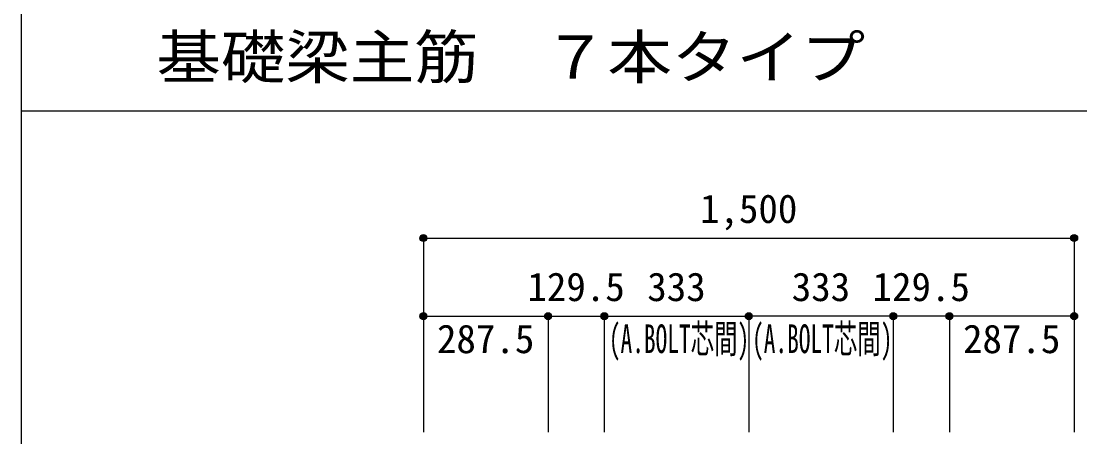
# Model space of a CAD drawing. Units: millimetres at full size, sheet at 1:30. Extents: x -5973 to 5954, y -4195 to 4201.
# Drawn here: x -5973 to -3533, y -973 to -15 of the extents above; entities that cross this region are included whole.
import ezdxf
from ezdxf.enums import TextEntityAlignment as Align

# ---------------------------------------------------------------- set-up
doc = ezdxf.new("R2010")
doc.units = ezdxf.units.MM
doc.header["$LTSCALE"] = 30
doc.header["$PDMODE"] = 32
doc.header["$PDSIZE"] = 15
for name, color, linetype in [('0-7_文字', 4, 'Continuous'), ('0-D_寸法', 4, 'Continuous'), ('6-7_文字', 7, 'Continuous'), ('F-0_枠', 6, 'Continuous')]:
    doc.layers.add(name, color=color, linetype=linetype)
doc.styles.add('ＭＳ ゴシック', font='')
doc.styles.get('ＭＳ ゴシック').set_extended_font_data('MS Gothic')

msp = doc.modelspace()

# ---------------------------------------------------------------- linework, layer by layer
at = {"layer": '0-D_寸法'}
for p, q in [((-5045.8, -515.12), (-3545.8, -515.12)), ((-5045.8, -515.12), (-3545.8, -515.12)), ((-5045.8, -515.12), (-5045.8, -695.12)), ((-5045.8, -515.12), (-5045.8, -695.12)), ((-3545.8, -515.12), (-3545.8, -695.12)), ((-5045.8, -695.12), (-5045.8, -962.16)), ((-5045.8, -695.12), (-4758.3, -695.12)), ((-4758.3, -695.12), (-4758.3, -962.16)), ((-4758.3, -695.12), (-4628.8, -695.12)), ((-4628.8, -695.12), (-4628.8, -962.16)), ((-4628.8, -695.12), (-4295.8, -695.12)), ((-3962.8, -695.12), (-4295.8, -695.12)), ((-4295.8, -695.12), (-4295.8, -962.16)), ((-3833.3, -695.12), (-3962.8, -695.12)), ((-3962.8, -695.12), (-3962.8, -962.16)), ((-3545.8, -695.12), (-3833.3, -695.12)), ((-3833.3, -695.12), (-3833.3, -962.16)), ((-3545.8, -695.12), (-3545.8, -962.16))]:
    msp.add_line(p, q, dxfattribs=at)
for centre, radius in [((-5045.8, -515.12), 8), ((-5045.8, -515.12), 7.2), ((-5045.8, -515.12), 6.4), ((-5045.8, -515.12), 5.6), ((-5045.8, -515.12), 4.8), ((-5045.8, -515.12), 4), ((-5045.8, -515.12), 3.2), ((-3545.8, -515.12), 8), ((-3545.8, -515.12), 7.2), ((-3545.8, -515.12), 6.4), ((-3545.8, -515.12), 5.6), ((-3545.8, -515.12), 4.8), ((-3545.8, -515.12), 4), ((-3545.8, -515.12), 3.2), ((-5045.8, -515.12), 2.4), ((-5045.8, -515.12), 1.6), ((-5045.8, -515.12), 0.8), ((-3545.8, -515.12), 2.4), ((-3545.8, -515.12), 1.6), ((-3545.8, -515.12), 0.8), ((-5045.8, -695.12), 8), ((-5045.8, -695.12), 7.2), ((-5045.8, -695.12), 6.4), ((-5045.8, -695.12), 5.6), ((-5045.8, -695.12), 4.8), ((-5045.8, -695.12), 4), ((-5045.8, -695.12), 3.2), ((-5045.8, -695.12), 2.4), ((-5045.8, -695.12), 1.6), ((-5045.8, -695.12), 0.8), ((-4758.3, -695.12), 8), ((-4758.3, -695.12), 7.2), ((-4758.3, -695.12), 6.4), ((-4758.3, -695.12), 5.6), ((-4758.3, -695.12), 4.8), ((-4758.3, -695.12), 4), ((-4758.3, -695.12), 3.2), ((-4758.3, -695.12), 2.4), ((-4758.3, -695.12), 1.6), ((-4758.3, -695.12), 0.8), ((-4628.8, -695.12), 8), ((-4628.8, -695.12), 7.2), ((-4628.8, -695.12), 6.4), ((-4628.8, -695.12), 5.6), ((-4628.8, -695.12), 4.8), ((-4628.8, -695.12), 4), ((-4628.8, -695.12), 3.2), ((-4628.8, -695.12), 2.4), ((-4628.8, -695.12), 1.6), ((-4628.8, -695.12), 0.8), ((-4295.8, -695.12), 8), ((-4295.8, -695.12), 7.2), ((-4295.8, -695.12), 6.4), ((-4295.8, -695.12), 5.6), ((-4295.8, -695.12), 4.8), ((-4295.8, -695.12), 4), ((-4295.8, -695.12), 3.2), ((-4295.8, -695.12), 2.4), ((-4295.8, -695.12), 1.6), ((-4295.8, -695.12), 0.8), ((-3962.8, -695.12), 8), ((-3962.8, -695.12), 7.2), ((-3962.8, -695.12), 6.4), ((-3962.8, -695.12), 5.6), ((-3962.8, -695.12), 4.8), ((-3962.8, -695.12), 4), ((-3962.8, -695.12), 3.2), ((-3962.8, -695.12), 2.4), ((-3962.8, -695.12), 1.6), ((-3962.8, -695.12), 0.8), ((-3833.3, -695.12), 8), ((-3833.3, -695.12), 7.2), ((-3833.3, -695.12), 6.4), ((-3833.3, -695.12), 5.6), ((-3833.3, -695.12), 4.8), ((-3833.3, -695.12), 4), ((-3833.3, -695.12), 3.2), ((-3833.3, -695.12), 2.4), ((-3833.3, -695.12), 1.6), ((-3833.3, -695.12), 0.8), ((-3545.8, -695.12), 8), ((-3545.8, -695.12), 7.2), ((-3545.8, -695.12), 6.4), ((-3545.8, -695.12), 5.6), ((-3545.8, -695.12), 4.8), ((-3545.8, -695.12), 4), ((-3545.8, -695.12), 3.2), ((-3545.8, -695.12), 2.4), ((-3545.8, -695.12), 1.6), ((-3545.8, -695.12), 0.8)]:
    msp.add_circle(centre, radius, dxfattribs=at)
at = {"layer": '0-D_寸法', "color": 7}
for p in [(-5045.8, -515.12), (-5045.8, -515.12), (-3545.8, -515.12), (-5045.8, -695.12), (-4758.3, -695.12), (-4628.8, -695.12), (-4295.8, -695.12), (-3962.8, -695.12), (-3833.3, -695.12), (-3545.8, -695.12)]:
    msp.add_point(p, dxfattribs=at)
at = {"layer": 'F-0_枠'}
msp.add_line((-5972.88, 4201.15), (-5972.88, -4195.24), dxfattribs=at)
at = {"layer": 'F-0_枠', "color": 2}
msp.add_line((-5972.88, -222.05), (3723.6, -222.05), dxfattribs=at)

# ---------------------------------------------------------------- texts
at = {"layer": '0-7_文字', "style": 'ＭＳ ゴシック', "width": 0.6}
for p in [(-4618.34, -799.94), (-4288.26, -799.94)]:
    msp.add_text('(A.BOLT芯間)', height=65.98, dxfattribs=at).set_placement(p, align=Align.BOTTOM_LEFT)
at = {"layer": '0-D_寸法', "style": 'ＭＳ ゴシック'}
for s, p in [('1,500', (-4408.3, -500.12)), ('129.5', (-4806.05, -680.12)), ('333', (-4529.8, -680.12)), ('333', (-4196.8, -680.12)), ('129.5', (-4010.55, -680.12)), ('287.5', (-5014.55, -800.12)), ('287.5', (-3802.05, -800.12))]:
    msp.add_text(s, height=65.98, dxfattribs=at).set_placement(p, align=Align.BOTTOM_LEFT)
at = {"layer": '6-7_文字', "color": 2, "style": 'ＭＳ ゴシック', "width": 1.1}
msp.add_text('\u3000\u3000基礎梁主筋\u3000７本タイプ', height=98.97, dxfattribs=at).set_placement((-5957.88, -177.05), align=Align.BOTTOM_LEFT)

doc.saveas('drawing.dxf')
